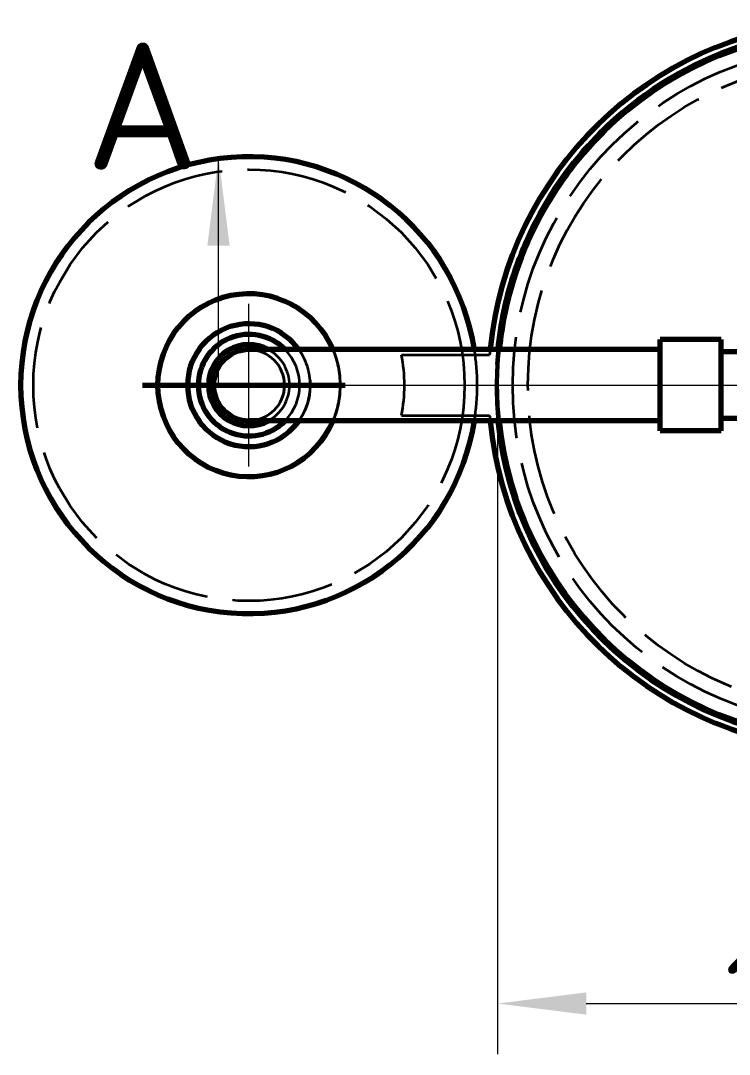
# Model space of a CAD drawing. Header units: millimetres. Extents: x 0 to 2208, y 0 to 420.
# Drawn here: x 80.51 to 108.45, y 41.68 to 82.4 of the extents above; entities that cross this region are included whole.
import ezdxf
from ezdxf.enums import TextEntityAlignment as Align

# ---------------------------------------------------------------- set-up
doc = ezdxf.new("R2010")
doc.units = ezdxf.units.MM
doc.linetypes.add('IRAM-E-TRAZOS', pattern=[5, 4, -1])
doc.linetypes.add('IRAM-F-TRAZO-PUNTO', pattern=[20, 15, -2, 1, -2])
for name, color, linetype, lineweight in [('01-VISIBLE', 7, 'CONTINUOUS', 70), ('02-OCULTA', 4, 'IRAM-E-TRAZOS', 35), ('03-EJE', 1, 'IRAM-F-TRAZO-PUNTO', 18), ('04-COTA', 3, 'CONTINUOUS', 18), ('06-TEXTO', 7, 'CONTINUOUS', 25), ('07-RECUADRO', 7, 'CONTINUOUS', 70), ('08-FINA', 5, 'CONTINUOUS', 18)]:
    doc.layers.add(name, color=color, linetype=linetype, lineweight=lineweight)
doc.styles.add('ISO3098', font='isocpeur.ttf')
doc.dimstyles.new('FLAMA-IRAM', dxfattribs={"dimtxt": 3.5, "dimasz": 3.5, "dimexe": 2, "dimexo": 1.5, "dimgap": 1, "dimtad": 1, "dimdec": 1, "dimtxsty": 'ISO3098', "dimblk": 'IRAM_FLECHA', "dimblk1": 'IRAM_FLECHA', "dimblk2": 'IRAM_FLECHA', "dimcen": 2.5, "dimclrd": 256, "dimclre": 256, "dimclrt": 256, "dimazin": 3, "dimtfac": 1, "dimtmove": 0, "dimatfit": 3, "dimlwd": 18, "dimlwe": 18})

# ---------------------------------------------------------------- blocks, each defined once
blk = doc.blocks.new('IRAM_FLECHA')
blk.add_solid([(0, 0), (-1, 0.125), (-1, -0.125)])

msp = doc.modelspace()

# ---------------------------------------------------------------- hatches: boundary and pattern name
at = {"layer": '08-FINA'}
h = msp.add_hatch(color=7, dxfattribs=at)
h.dxf.hatch_style = 1
h.paths.add_polyline_path([(88.313, 77.041), (87.876, 73.541), (88.751, 73.541)])

# ---------------------------------------------------------------- linework, layer by layer
at = {"layer": '01-VISIBLE'}
for p, q in [((103.71, 78.228), (103.669, 78.272)), ((99.998, 72.367), (99.941, 72.386)), ((108.133, 69.841), (105.733, 69.841)), ((105.733, 69.441), (97.513, 69.441)), ((109.713, 69.351), (108.133, 69.351)), ((105.733, 66.641), (97.513, 66.641)), ((109.713, 66.731), (108.133, 66.731)), ((108.133, 66.241), (105.733, 66.241))]:
    msp.add_line(p, q, dxfattribs=at)
for points in [[(105.733, 66.241), (105.733, 66.341), (105.733, 66.441), (105.733, 66.541), (105.733, 66.641), (105.733, 66.741), (105.733, 66.841), (105.733, 66.941), (105.733, 67.041), (105.733, 67.141), (105.733, 67.241), (105.733, 67.341), (105.733, 67.441), (105.733, 67.541), (105.733, 67.641), (105.733, 67.741), (105.733, 67.841), (105.733, 67.941), (105.733, 68.041), (105.733, 68.141), (105.733, 68.241), (105.733, 68.341), (105.733, 68.441), (105.733, 68.541), (105.733, 68.641), (105.733, 68.741), (105.733, 68.841), (105.733, 68.941), (105.733, 69.041), (105.733, 69.141), (105.733, 69.241), (105.733, 69.341), (105.733, 69.441), (105.733, 69.541), (105.733, 69.641), (105.733, 69.741), (105.733, 69.841)], [(108.133, 66.241), (108.133, 66.341), (108.133, 66.441), (108.133, 66.541), (108.133, 66.641), (108.133, 66.741), (108.133, 66.841), (108.133, 66.941), (108.133, 67.041), (108.133, 67.141), (108.133, 67.241), (108.133, 67.341), (108.133, 67.441), (108.133, 67.541), (108.133, 67.641), (108.133, 67.741), (108.133, 67.841), (108.133, 67.941), (108.133, 68.041), (108.133, 68.141), (108.133, 68.241), (108.133, 68.341), (108.133, 68.441), (108.133, 68.541), (108.133, 68.641), (108.133, 68.741), (108.133, 68.841), (108.133, 68.941), (108.133, 69.041), (108.133, 69.141), (108.133, 69.241), (108.133, 69.341), (108.133, 69.441), (108.133, 69.541), (108.133, 69.641), (108.133, 69.741), (108.133, 69.841)], [(97.513, 69.441), (97.413, 69.441), (97.313, 69.441), (97.213, 69.441), (97.113, 69.441), (97.013, 69.441), (96.913, 69.441), (96.813, 69.441), (96.713, 69.441), (96.613, 69.441), (96.513, 69.441), (96.413, 69.441), (96.313, 69.441), (96.213, 69.441), (96.113, 69.441), (96.013, 69.441), (95.913, 69.441), (95.813, 69.441), (95.713, 69.441), (95.613, 69.441), (95.513, 69.441), (95.413, 69.441), (95.313, 69.441), (95.213, 69.441), (95.113, 69.441), (95.013, 69.441), (94.913, 69.441), (94.813, 69.441), (94.713, 69.441), (94.613, 69.441), (94.513, 69.441), (94.413, 69.441), (94.313, 69.441), (94.213, 69.441), (94.113, 69.441), (94.013, 69.441), (93.913, 69.441), (93.813, 69.441), (93.713, 69.441), (93.613, 69.441), (93.513, 69.441), (93.413, 69.441), (93.313, 69.441), (93.213, 69.441), (93.113, 69.441), (93.013, 69.441), (92.913, 69.441), (92.813, 69.441), (92.713, 69.441), (92.613, 69.441), (92.513, 69.441), (92.413, 69.441), (92.313, 69.441), (92.213, 69.441), (92.113, 69.441), (92.013, 69.441), (91.913, 69.441), (91.813, 69.441), (91.713, 69.441), (91.613, 69.441), (91.513, 69.441), (91.413, 69.441), (91.313, 69.441), (91.213, 69.441), (91.113, 69.441), (91.013, 69.441), (90.913, 69.441), (90.813, 69.441), (90.713, 69.441), (90.613, 69.441), (90.513, 69.441), (90.413, 69.441), (90.313, 69.441), (90.213, 69.441), (90.113, 69.441), (90.013, 69.441), (89.913, 69.441), (89.813, 69.441), (89.713, 69.441), (89.613, 69.441), (89.513, 69.441)], [(97.513, 66.641), (97.413, 66.641), (97.313, 66.641), (97.213, 66.641), (97.113, 66.641), (97.013, 66.641), (96.913, 66.641), (96.813, 66.641), (96.713, 66.641), (96.613, 66.641), (96.513, 66.641), (96.413, 66.641), (96.313, 66.641), (96.213, 66.641), (96.113, 66.641), (96.013, 66.641), (95.913, 66.641), (95.813, 66.641), (95.713, 66.641), (95.613, 66.641), (95.513, 66.641), (95.413, 66.641), (95.313, 66.641), (95.213, 66.641), (95.113, 66.641), (95.013, 66.641), (94.913, 66.641), (94.813, 66.641), (94.713, 66.641), (94.613, 66.641), (94.513, 66.641), (94.413, 66.641), (94.313, 66.641), (94.213, 66.641), (94.113, 66.641), (94.013, 66.641), (93.913, 66.641), (93.813, 66.641), (93.713, 66.641), (93.613, 66.641), (93.513, 66.641), (93.413, 66.641), (93.313, 66.641), (93.213, 66.641), (93.113, 66.641), (93.013, 66.641), (92.913, 66.641), (92.813, 66.641), (92.713, 66.641), (92.613, 66.641), (92.513, 66.641), (92.413, 66.641), (92.313, 66.641), (92.213, 66.641), (92.113, 66.641), (92.013, 66.641), (91.913, 66.641), (91.813, 66.641), (91.713, 66.641), (91.613, 66.641), (91.513, 66.641), (91.413, 66.641), (91.313, 66.641), (91.213, 66.641), (91.113, 66.641), (91.013, 66.641), (90.913, 66.641), (90.813, 66.641), (90.713, 66.641), (90.613, 66.641), (90.513, 66.641), (90.413, 66.641), (90.313, 66.641), (90.213, 66.641), (90.113, 66.641), (90.013, 66.641), (89.913, 66.641), (89.813, 66.641), (89.713, 66.641), (89.613, 66.641), (89.513, 66.641)]]:
    msp.add_lwpolyline(points, dxfattribs=at)
for centre, radius, start, end in [((113.313, 68.041), 14.36, 14.1069, 174.4052), ((113.313, 68.041), 14, 14.4775, 174.2608), ((113.313, 68.041), 14.06, 108.4165, 133.3086), ((113.313, 68.041), 14.06, 133.3086, 162), ((113.313, 68.041), 14, 133.3086, 162), ((89.513, 68.041), 9, 8.949, 180), ((113.313, 68.041), 14.06, 162, 174.2854), ((113.313, 68.041), 14, 162, 174.2608), ((89.513, 68.041), 3.6, 22.8854, -22.8854), ((89.513, 68.041), 2.42, 35.346, -35.346), ((89.513, 68.041), 2, 44.427, 180), ((89.513, 68.041), 1.6, 61.045, 180), ((89.513, 68.041), 1.4, 90, -90), ((89.513, 68.041), 9, -180, -8.949), ((89.513, 68.041), 2, -180, -44.427), ((89.513, 68.041), 1.6, -180, -61.045), ((113.313, 68.041), 14.36, -174.4052, -14.1069), ((113.313, 68.041), 14.06, -174.2854, -14.4144), ((113.313, 68.041), 14, -174.2608, -14.4775), ((113.313, 68.041), 14, -174.2608, -14.4775)]:
    msp.add_arc(centre, radius, start, end, dxfattribs=at)
at = {"layer": '02-OCULTA'}
for p, q in [((103.71, 78.228), (103.669, 78.272)), ((99.998, 72.367), (99.941, 72.386)), ((95.527, 69.241), (99.003, 69.241)), ((95.527, 69.241), (99.003, 69.241)), ((95.527, 66.841), (99.003, 66.841)), ((95.527, 66.841), (99.003, 66.841)), ((108.046, 55.069), (108.023, 55.014)), ((108.046, 55.069), (108.023, 55.014))]:
    msp.add_line(p, q, dxfattribs=at)
for points in [[(105.733, 69.841), (105.733, 69.735), (105.733, 69.629), (105.733, 69.523), (105.733, 69.417), (105.733, 69.311), (105.733, 69.206), (105.733, 69.1), (105.733, 68.994), (105.733, 68.888), (105.733, 68.782), (105.733, 68.676), (105.733, 68.57), (105.733, 68.464), (105.733, 68.359), (105.733, 68.253), (105.733, 68.147), (105.733, 68.041)], [(108.133, 69.841), (108.133, 69.735), (108.133, 69.629), (108.133, 69.523), (108.133, 69.417), (108.133, 69.311), (108.133, 69.206), (108.133, 69.1), (108.133, 68.994), (108.133, 68.888), (108.133, 68.782), (108.133, 68.676), (108.133, 68.57), (108.133, 68.464), (108.133, 68.359), (108.133, 68.253), (108.133, 68.147), (108.133, 68.041)], [(105.733, 66.641), (105.733, 66.741), (105.733, 66.841), (105.733, 66.941), (105.733, 67.041), (105.733, 67.141), (105.733, 67.241), (105.733, 67.341), (105.733, 67.441), (105.733, 67.541), (105.733, 67.641), (105.733, 67.741), (105.733, 67.841), (105.733, 67.941), (105.733, 68.041), (105.733, 68.141), (105.733, 68.241), (105.733, 68.341), (105.733, 68.441), (105.733, 68.541), (105.733, 68.641), (105.733, 68.741), (105.733, 68.841), (105.733, 68.941), (105.733, 69.041), (105.733, 69.141), (105.733, 69.241), (105.733, 69.341), (105.733, 69.441)], [(105.733, 69.441), (105.733, 69.333), (105.733, 69.225), (105.733, 69.118), (105.733, 69.01), (105.733, 68.902), (105.733, 68.795), (105.733, 68.687), (105.733, 68.579), (105.733, 68.472), (105.733, 68.364), (105.733, 68.256), (105.733, 68.149), (105.733, 68.041)], [(108.133, 66.731), (108.133, 66.832), (108.133, 66.932), (108.133, 67.033), (108.133, 67.134), (108.133, 67.235), (108.133, 67.335), (108.133, 67.436), (108.133, 67.537), (108.133, 67.638), (108.133, 67.739), (108.133, 67.839), (108.133, 67.94), (108.133, 68.041), (108.133, 68.142), (108.133, 68.242), (108.133, 68.343), (108.133, 68.444), (108.133, 68.545), (108.133, 68.645), (108.133, 68.746), (108.133, 68.847), (108.133, 68.948), (108.133, 69.049), (108.133, 69.149), (108.133, 69.25), (108.133, 69.351)], [(108.133, 69.351), (108.133, 69.25), (108.133, 69.149), (108.133, 69.049), (108.133, 68.948), (108.133, 68.847), (108.133, 68.746), (108.133, 68.645), (108.133, 68.545), (108.133, 68.444), (108.133, 68.343), (108.133, 68.242), (108.133, 68.142), (108.133, 68.041)], [(105.733, 68.041), (105.733, 67.941), (105.733, 67.841), (105.733, 67.741), (105.733, 67.641), (105.733, 67.541), (105.733, 67.441), (105.733, 67.341), (105.733, 67.241), (105.733, 67.141), (105.733, 67.041), (105.733, 66.941), (105.733, 66.841), (105.733, 66.741), (105.733, 66.641), (105.733, 66.541), (105.733, 66.441), (105.733, 66.341), (105.733, 66.241)], [(105.733, 68.041), (105.733, 67.941), (105.733, 67.841), (105.733, 67.741), (105.733, 67.641), (105.733, 67.541), (105.733, 67.441), (105.733, 67.341), (105.733, 67.241), (105.733, 67.141), (105.733, 67.041), (105.733, 66.941), (105.733, 66.841), (105.733, 66.741), (105.733, 66.641)], [(108.133, 68.041), (108.133, 67.94), (108.133, 67.839), (108.133, 67.739), (108.133, 67.638), (108.133, 67.537), (108.133, 67.436), (108.133, 67.335), (108.133, 67.235), (108.133, 67.134), (108.133, 67.033), (108.133, 66.932), (108.133, 66.832), (108.133, 66.731)], [(108.133, 68.041), (108.133, 67.941), (108.133, 67.841), (108.133, 67.741), (108.133, 67.641), (108.133, 67.541), (108.133, 67.441), (108.133, 67.341), (108.133, 67.241), (108.133, 67.141), (108.133, 67.041), (108.133, 66.941), (108.133, 66.841), (108.133, 66.741), (108.133, 66.641), (108.133, 66.541), (108.133, 66.441), (108.133, 66.341), (108.133, 66.241)]]:
    msp.add_lwpolyline(points, dxfattribs=at)
for centre, radius in [((113.313, 68.041), 14.06), ((113.313, 68.041), 14), ((113.313, 68.041), 14), ((113.313, 68.041), 14), ((113.313, 68.041), 13.4), ((113.313, 68.041), 13.4), ((113.313, 68.041), 12.8), ((113.313, 68.041), 12.8), ((89.513, 68.041), 8.5), ((89.513, 68.041), 3.6), ((89.513, 68.041), 2.42), ((89.513, 68.041), 1.4)]:
    msp.add_circle(centre, radius, dxfattribs=at)
for centre, radius, start, end in [((113.313, 68.041), 14.36, 0, 175.2065), ((113.313, 68.041), 14.06, 133.3086, 0), ((113.313, 68.041), 14.06, 133.3086, -112.0998), ((113.313, 68.041), 14, 133.3086, -112.0998), ((113.313, 68.041), 14.06, 162, 18), ((113.313, 68.041), 14.06, 162, -112.0998), ((113.313, 68.041), 14, 162, 18), ((113.313, 68.041), 14, 162, -112.0998), ((89.513, 68.041), 1.4, 0, 90), ((89.513, 68.041), 1.6, -61.045, 61.045), ((89.513, 68.041), 2, -44.427, 44.427), ((89.513, 68.041), 2.42, 0, 35.346), ((89.513, 68.041), 3.6, 0, 22.8854), ((89.513, 68.041), 6.132, -11.2847, 11.2847), ((89.513, 68.041), 6.132, -11.2847, 11.2847), ((89.513, 68.041), 9, -8.949, 8.949), ((113.313, 68.041), 14.36, 174.4052, 175.2065), ((113.313, 68.041), 14.06, 174.2854, -174.2854), ((113.313, 68.041), 14, 174.2608, -174.2608), ((113.313, 68.041), 14, 174.2608, -174.2608), ((89.513, 68.041), 1.4, -90, 0), ((89.513, 68.041), 2.42, -35.346, 0), ((89.513, 68.041), 3.6, -22.8854, 0), ((113.313, 68.041), 14.36, -175.2065, 0), ((113.313, 68.041), 14.36, -175.2065, -174.4052)]:
    msp.add_arc(centre, radius, start, end, dxfattribs=at)
at = {"layer": '03-EJE'}
for p, q in [((89.513, 64.841), (89.513, 71.241)), ((85.313, 68.041), (141.313, 68.041)), ((86.313, 68.041), (92.713, 68.041)), ((98.713, 68.041), (127.913, 68.041))]:
    msp.add_line(p, q, dxfattribs=at)
at = {"layer": '07-RECUADRO'}
msp.add_line((85.313, 68.041), (93.313, 68.041), dxfattribs=at)
at = {"layer": '08-FINA'}
msp.add_line((88.313, 68.041), (88.313, 77.041), dxfattribs=at)

# ---------------------------------------------------------------- texts
at = {"layer": '06-TEXTO', "style": 'ISO3098'}
msp.add_text('A', height=5, dxfattribs=at).set_placement((85.313, 79.041), align=Align.MIDDLE_CENTER)

# ---------------------------------------------------------------- dimensions: what is measured, and where the dimension line sits
at = {"layer": '04-COTA'}
msp.add_linear_dim(base=(99.313, 43.682), p1=(99.313, 68.041), p2=(127.313, 68.041), dimstyle='FLAMA-IRAM', override={"dimlfac": 5, "dimpost": '%%c<>'}, dxfattribs=at).render()

doc.saveas('drawing.dxf')
